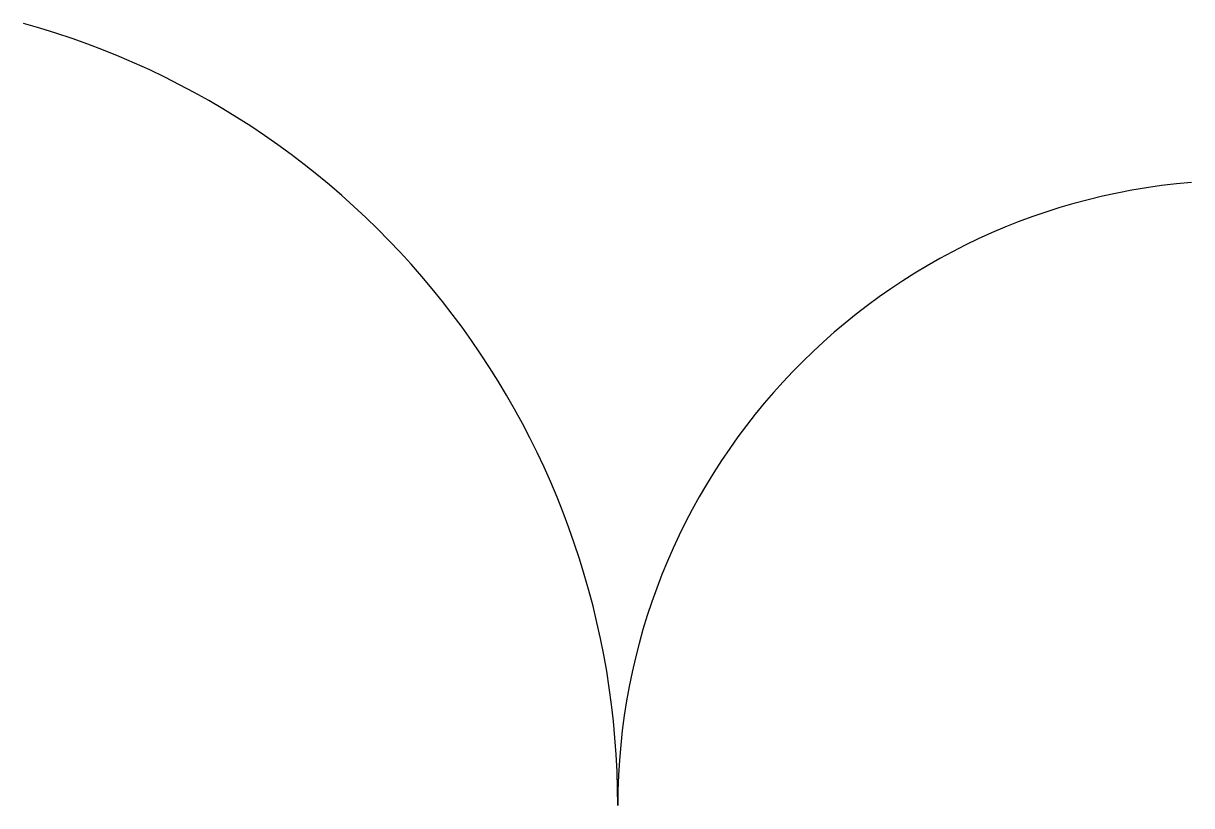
# Model space of a CAD drawing. Extents: x 4.8 to 30.5, y 0 to 17.2.
import ezdxf

# ---------------------------------------------------------------- set-up
doc = ezdxf.new("R2010")
doc.units = 0
doc.layers.add('MODELSKETCH_VISIBLE', color=7, linetype='CONTINUOUS')

msp = doc.modelspace()

# ---------------------------------------------------------------- linework, layer by layer
at = {"layer": 'MODELSKETCH_VISIBLE'}
for centre, radius, start, end in [((0, 0), 17.847, 0, 74.507), ((31.594, 0), 13.747, 94.6771, 180)]:
    msp.add_arc(centre, radius, start, end, dxfattribs=at)

doc.saveas('drawing.dxf')
